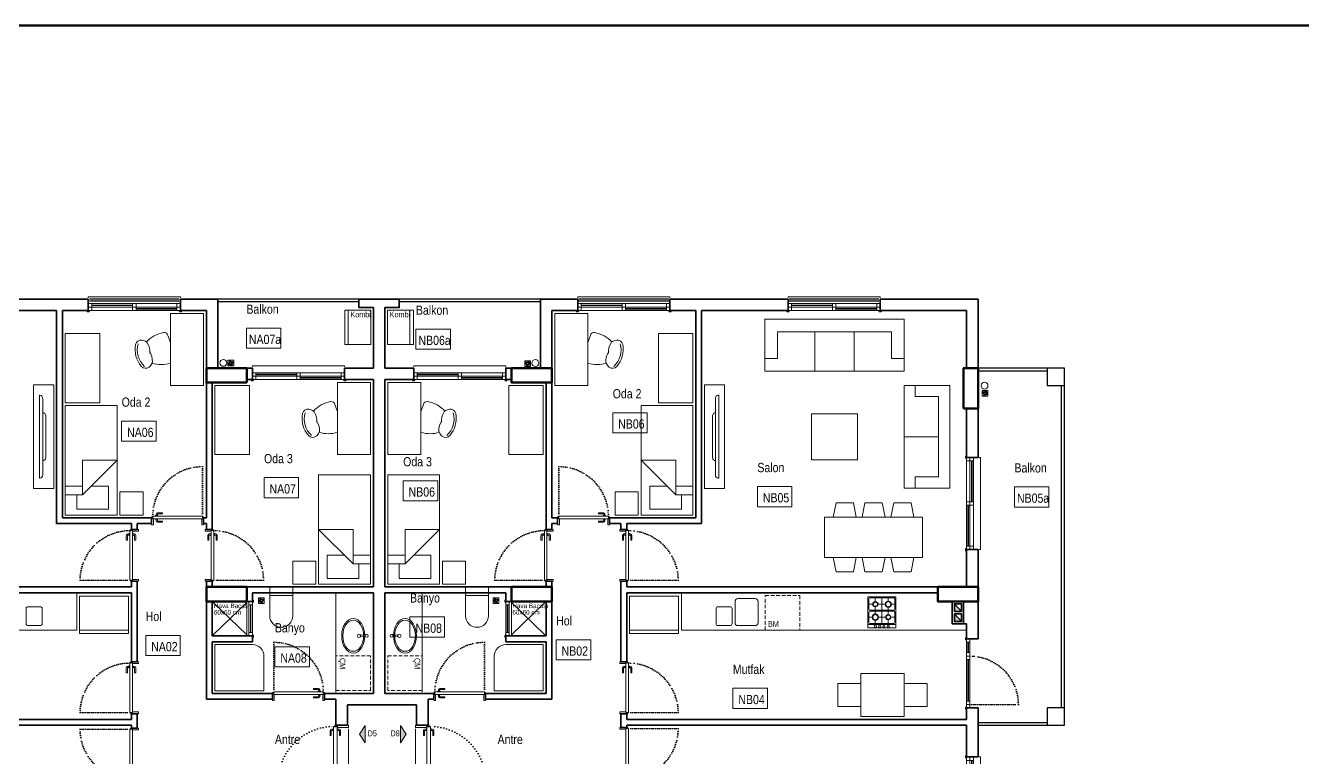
# Model space of a CAD drawing. Header units: millimetres. Extents: x 1811019 to 3717122, y -501178 to -243171.
# Drawn here: x 1861549 to 1863766, y -244777 to -243506 of the extents above; entities that cross this region are included whole.
import ezdxf
from ezdxf.enums import TextEntityAlignment as Align

# ---------------------------------------------------------------- set-up
doc = ezdxf.new("R2010")
doc.units = ezdxf.units.MM
for name, pattern in [('DOT', [0.25, 0, -0.25]), ('izdüşüm arka', [3.175, 0, -3.175]), ('izdüşüm ön', [9.525, 6.35, -3.175])]:
    doc.linetypes.add(name, pattern=pattern)
for name, color, linetype, lineweight in [('a_ba', 6, 'Continuous', 50), ('a_doğrama', 251, 'Continuous', 20), ('a_duvar', 255, 'Continuous', 35), ('a_görünüş', 32, 'Continuous', 25), ('a_görünüş_ince', 8, 'Continuous', 20), ('a_izdüşüm_arka', 255, 'izdüşüm arka', 30), ('a_izdüşüm_ön', 6, 'izdüşüm ön', 9), ('a_not_mahal', 253, 'Continuous', 5), ('a_not_misc', 144, 'Continuous', 5), ('a_not_text', 7, 'Continuous', 13), ('a_tefriş', 8, 'Continuous', 20), ('a_çerçeve_line', 7, 'Continuous', 50), ('m_yib', 65, 'Continuous', 20)]:
    doc.layers.add(name, color=color, linetype=linetype, lineweight=lineweight)
doc.styles.get("Standard").update_dxf_attribs({"font": 'ARIALN.TTF'})

# ---------------------------------------------------------------- blocks, each defined once
blk = doc.blocks.new('kombi')
at = {"layer": 'a_tefriş', "lineweight": 20}
for p, q in [((-4.8, 60), (40.2, 60)), ((-4.7, 0), (-4.8, 60)), ((1.3, 0), (1.2, 60)), ((40.2, 60), (40.3, 0)), ((69.2, 60), (69.2, 0)), ((114.2, 60), (69.2, 60)), ((108.2, 0), (108.2, 60)), ((114.2, 0), (114.2, 60)), ((40.3, 0), (-4.7, 0)), ((69.2, 0), (114.2, 0))]:
    blk.add_line(p, q, dxfattribs=at)
at = {"layer": 'a_not_mahal'}
for p in [(5, 47.3), (73.2, 47.3)]:
    blk.add_text('Kombi', height=10, dxfattribs=at).set_placement(p)
blk = doc.blocks.new('K2')
at = {"layer": 'a_doğrama', "color": 251, "linetype": 'Continuous'}
for p, q in [((-12, 90), (-12, 88.1)), ((-12, 90), (-10, 90)), ((-13, 88.1), (-13, 1.9)), ((-13, 88.1), (-8.5, 88.1)), ((-8.5, 88.1), (-8.5, 1.9)), ((-13, 1.9), (-8.5, 1.9)), ((-12, 0), (-12, 1.9)), ((-12, 0), (-10, 0))]:
    blk.add_line(p, q, dxfattribs=at)
for points in [[(0, 90), (2, 90), (2, 87), (-8.5, 87)], [(0, 0), (2, 0), (2, 3), (-8.5, 3)]]:
    blk.add_lwpolyline(points, dxfattribs=at)
at = {"layer": 'a_doğrama', "color": 251}
for points in [[(-14, 80.1), (-16.5, 80.1, 0.414214), (-17, 79.6), (-17, 71.1), (-19, 71.1), (-19, 79.6)], [(-13, 83.1), (-13.5, 83.1, 0.414214), (-14, 82.6), (-14, 79.6, 0.414214), (-13.5, 79.1), (-13, 79.1)], [(-8.5, 83.1), (-8, 83.1, -0.414214), (-7.5, 82.6), (-7.5, 79.6, -0.414214), (-8, 79.1), (-8.5, 79.1)], [(-7.5, 80.1), (-5, 80.1, -0.414214), (-4.5, 79.6), (-4.5, 71.1), (-2.5, 71.1), (-2.5, 79.6)]]:
    blk.add_lwpolyline(points, format="xyb", dxfattribs=at)
for points in [[(-16.5, 82.1), (-14, 82.1)], [(-5, 82.1), (-7.5, 82.1)]]:
    blk.add_lwpolyline(points, dxfattribs=at)
for centre, start, end in [((-16.5, 79.6), 90, 180), ((-5, 79.6), 0, 90)]:
    blk.add_arc(centre, 2.5, start, end, dxfattribs=at)
at = {"layer": 'a_izdüşüm_arka', "color": 251}
blk.add_lwpolyline([(-99.2, 1.9), (-13, 1.9)], dxfattribs=at)
blk.add_arc((-13, 1.9), 86.2, 90, 180, dxfattribs=at)
blk = doc.blocks.new('klozet')
at = {"layer": 'a_tefriş'}
blk.add_line((20, 0), (-20, 0), dxfattribs=at)
for points in [[(-20, 0), (-20, -15), (20, -15), (20, 0)], [(-20, -50), (-20, -15)], [(20, -50), (20, -15)]]:
    blk.add_lwpolyline(points, dxfattribs=at)
blk.add_arc((0, -50), 20, 180, 360, dxfattribs=at)
blk = doc.blocks.new('K1')
at = {"layer": 'a_doğrama', "color": 251}
for points in [[(-17.5, -2.5), (-22, -2.5), (-22, 0), (2, 0), (2, -4), (-17.5, -4), (-17.5, -2.5)], [(-27.5, -93.1), (-25, -93.1)], [(-17.5, -97.5), (-22, -97.5), (-22, -100), (2, -100), (2, -96), (-17.5, -96), (-17.5, -97.5)], [(-14.5, -93.1), (-17, -93.1)]]:
    blk.add_lwpolyline(points, dxfattribs=at)
blk.add_lwpolyline([(-18, -14), (-18, -4), (-18, -3), (-22.5, -3), (-22.5, -2.5), (-22.5, -2), (-24, -2), (-24, -2.5), (-24, -12.5), (-24, -88), (-24, -97.5), (-24, -98), (-22.5, -98), (-22.5, -97.5), (-22.5, -97), (-18, -97), (-18, -96), (-18, -86.5)], close=True, dxfattribs=at)
for points in [[(-25, -91.1), (-27.5, -91.1, -0.414214), (-28, -90.6), (-28, -82.1), (-30, -82.1), (-30, -90.6)], [(-17, -91.1), (-14.5, -91.1, 0.414214), (-14, -90.6), (-14, -82.1), (-12, -82.1), (-12, -90.6)], [(-24, -94.1), (-24.5, -94.1, -0.414214), (-25, -93.6), (-25, -90.6, -0.414214), (-24.5, -90.1), (-24, -90.1)], [(-18, -94.1), (-17.5, -94.1, 0.414214), (-17, -93.6), (-17, -90.6, 0.414214), (-17.5, -90.1), (-18, -90.1)]]:
    blk.add_lwpolyline(points, format="xyb", dxfattribs=at)
for centre, start, end in [((-27.5, -90.6), 180, 270), ((-14.5, -90.6), 270, 0)]:
    blk.add_arc(centre, 2.5, start, end, dxfattribs=at)
at = {"layer": 'a_görünüş_ince', "color": 251}
blk.add_line((2, -6), (2, -94), dxfattribs=at)
at = {"layer": 'a_izdüşüm_arka', "color": 251, "linetype": 'DOT', "ltscale": 20}
blk.add_line((-24, -2), (-120, -2), dxfattribs=at)
blk.add_arc((-24, -2), 96, 180, 270, dxfattribs=at)
blk = doc.blocks.new('M1')
at = {"layer": 'a_doğrama', "linetype": 'Continuous'}
for p, q in [((-24, 6), (-30, 6)), ((-30, 0), (-30, 6)), ((-24, 0), (-30, 0)), ((-24, 0), (-24, 6)), ((30, 6), (24, 6)), ((24, 6), (24, 0)), ((30, 0), (30, 6)), ((30, 0), (24, 0))]:
    blk.add_line(p, q, dxfattribs=at)
at = {"layer": 'a_doğrama'}
for p, q in [((24, 3.5), (-24, 3.5)), ((24, 2.5), (-24, 2.5))]:
    blk.add_line(p, q, dxfattribs=at)
for points in [[(-28, -1), (-28, 0), (-32, 0), (-32, -2), (-29, -2)], [(28, -1), (28, 0), (32, 0), (32, -2), (29, -2)]]:
    blk.add_lwpolyline(points, close=True, dxfattribs=at)
at = {"layer": 'a_görünüş_ince'}
for p, q in [((24, 6), (-24, 6)), ((-24, 0), (24, 0))]:
    blk.add_line(p, q, dxfattribs=at)
blk = doc.blocks.new('160p')
at = {"layer": 'a_doğrama', "color": 251}
for points in [[(-6, -6), (-6, 0), (-12, 0), (-12, -6)], [(0, -6), (0, 0), (-6, 0), (-6, -6)], [(-6, -83), (-6, -77), (-12, -77), (-12, -83)], [(0, -83), (0, -77), (-6, -77), (-6, -83)], [(-6, -160), (-6, -154), (-12, -154), (-12, -160)], [(0, -160), (0, -154), (-6, -154), (-6, -160)]]:
    blk.add_lwpolyline(points, close=True, dxfattribs=at)
for points in [[(2, -1), (2, 2), (0, 2), (0, -2), (1, -2), (2, -1)], [(-9.5, -6), (-9.5, -77)], [(-8.5, -6), (-8.5, -77)], [(-3.5, -83), (-3.5, -154)], [(-2.5, -83), (-2.5, -154)], [(2, -159), (2, -162), (0, -162), (0, -158), (1, -158), (2, -159)]]:
    blk.add_lwpolyline(points, dxfattribs=at)
at = {"layer": 'a_görünüş_ince', "color": 251}
for points in [[(-22, -160), (-24, -160), (-24, 0), (-22, 0)], [(-12, -77), (-12, -6)], [(-6, -77), (-6, -6)], [(-6, -77), (-6, -6)], [(0, -77), (0, -6)], [(-12, -154), (-12, -83)], [(-6, -154), (-6, -83)], [(-6, -154), (-6, -83)], [(0, -154), (0, -83)]]:
    blk.add_lwpolyline(points, dxfattribs=at)
blk = doc.blocks.new('kapı_120_c_blok')
at = {"layer": 'a_doğrama', "color": 251}
for points in [[(-2, 119), (-2, 122), (0, 122), (0, 118), (-1, 118), (-2, 119)], [(2.5, 114), (2.5, 96)], [(3.5, 114), (3.5, 96)], [(2.5, 84), (2.5, 12)], [(3.5, 84), (3.5, 12)], [(-2, 1), (-2, -2), (0, -2), (0, 2), (-1, 2), (-2, 1)]]:
    blk.add_lwpolyline(points, dxfattribs=at)
for points in [[(0, 114), (6, 114), (6, 120), (0, 120)], [(0, 90), (6, 90), (6, 96), (0, 96)], [(0, 84), (6, 84), (6, 90), (0, 90)], [(0, 6), (6, 6), (6, 12), (0, 12)], [(0, 0), (6, 0), (6, 6), (0, 6)]]:
    blk.add_lwpolyline(points, close=True, dxfattribs=at)
at = {"layer": 'a_görünüş_ince', "color": 251}
for points in [[(0, 114), (0, 96)], [(6, 114), (6, 96)], [(0, 84), (0, 12)], [(6, 84), (6, 12)]]:
    blk.add_lwpolyline(points, dxfattribs=at)
at = {"layer": 'a_izdüşüm_arka', "color": 251}
blk.add_lwpolyline([(6, 6), (90, 6)], dxfattribs=at)
blk.add_arc((6, 6), 84, 0, 90, dxfattribs=at)
blk = doc.blocks.new('baca_şönt')
at = {"layer": 'a_duvar'}
h = blk.add_hatch(color=256, dxfattribs=at)
h.dxf.hatch_style = 1
h.paths.add_polyline_path([(21.5, -5), (21.5, -17), (35, -17)])
h.paths.add_polyline_path([(4, -5), (4, -17), (17.5, -17)])
for p, q in [((4, -5), (17.5, -17)), ((17.5, -5), (17.5, -17)), ((21.5, -5), (21.5, -17)), ((21.5, -5), (35, -17))]:
    blk.add_line(p, q, dxfattribs=at)
blk.add_lwpolyline([(0, -21), (39, -21), (39, -1), (0, -1)], close=True, dxfattribs=at)
for points in [[(17.5, -5), (4, -5), (4, -17), (17.5, -17)], [(21.5, -17), (35, -17), (35, -5), (21.5, -5)]]:
    blk.add_lwpolyline(points, dxfattribs=at)
blk = doc.blocks.new('A$C2A0A03CE')
at = {"layer": 'a_tefriş'}
for p, q in [((-54, -24.3), (-54, 24.3)), ((-54, 24.3), (0, 24.3)), ((-48.6, 24.3), (-48.6, -24.3)), ((-27, 22.5), (-45, 22.5)), ((-35.6, 22.5), (-35.6, 15.7)), ((-21.6, 22.5), (-3.6, 22.5)), ((-13.1, 22.5), (-13.1, 14.8)), ((0, -24.3), (0, 24.3)), ((-46.8, 20.7), (-46.8, -20.7)), ((-40, 11.2), (-46.8, 11.2)), ((-25.2, 0), (-46.8, 0)), ((-35.6, 6.8), (-35.6, -7.7)), ((-25.2, 11.2), (-31, 11.2)), ((-25.2, -20.7), (-25.2, 20.7)), ((-23.4, -20.7), (-23.4, 20.7)), ((-16.6, 11.2), (-23.4, 11.2)), ((-1.8, 0), (-23.4, 0)), ((-13.1, 7.7), (-13.1, -6.8)), ((-1.8, 11.2), (-9.4, 11.2)), ((-1.8, 20.7), (-1.8, -20.7)), ((-39.1, -11.3), (-46.8, -11.3)), ((-35.6, -14.9), (-35.6, -22.5)), ((-25.2, -11.3), (-31.9, -11.3)), ((-17.5, -11.3), (-23.4, -11.3)), ((-13.1, -15.7), (-13.1, -22.5)), ((-1.8, -11.3), (-8.5, -11.3)), ((-54, -24.3), (0, -24.3)), ((-45, -22.5), (-27, -22.5)), ((-3.6, -22.5), (-21.6, -22.5))]:
    blk.add_line(p, q, dxfattribs=at)
for centre, radius in [((-51.4, 11.2), 1.8), ((-51.4, 3.7), 1.8), ((-35.6, 11.2), 5.4), ((-35.6, 11.2), 4.5), ((-13.1, 11.2), 4.5), ((-13.1, 11.2), 3.6), ((-51.4, -3.5), 1.8), ((-51.4, -11.3), 1.8), ((-35.6, -11.3), 4.5), ((-35.6, -11.3), 3.6), ((-13.1, -11.3), 5.4), ((-13.1, -11.3), 4.5)]:
    blk.add_circle(centre, radius, dxfattribs=at)
for centre, start, end in [((-45, 20.7), 90, 180), ((-27, 20.7), 0, 90), ((-21.6, 20.7), 90, 180), ((-3.6, 20.7), 0, 90), ((-45, -20.7), 180, 270), ((-27, -20.7), 270, 0), ((-21.6, -20.7), 180, 270), ((-3.6, -20.7), 270, 0)]:
    blk.add_arc(centre, 1.8, start, end, dxfattribs=at)
blk = doc.blocks.new('tefirş_tv')
at = {"layer": 'a_tefriş'}
for points in [[(60, 4), (60, 5, 0.414214), (55, 10), (-55, 10, 0.414214), (-60, 5), (-60, 4)], [(35, 10), (35, 10, 0.414214), (30, 15), (-30, 15, 0.414214), (-35, 10), (-35, 10)]]:
    blk.add_lwpolyline(points, format="xyb", close=True, dxfattribs=at)
blk = doc.blocks.new('tefriş_koltuk_242x90')
at = {"layer": 'a_tefriş'}
for p, q in [((-34, -22), (-34, -90)), ((34, -22), (34, -90)), ((-99, -68), (-121, -68)), ((99, -68), (121, -68))]:
    blk.add_line(p, q, dxfattribs=at)
for points in [[(-121, -90), (-121, 0), (121, 0), (121, -90), (-121, -90)], [(-99, -68), (-99, -22), (99, -22), (99, -68)]]:
    blk.add_lwpolyline(points, dxfattribs=at)
blk = doc.blocks.new('tefriş_koltuk_202x90')
at = {"layer": 'a_tefriş'}
for p, q in [((0, -90), (0, -22)), ((-79, -68), (-101, -68)), ((79, -68), (101, -68))]:
    blk.add_line(p, q, dxfattribs=at)
for points in [[(101, -90), (101, 0), (-101, 0), (-101, -90), (101, -90)], [(79, -68), (79, -22), (-79, -22), (-79, -68)]]:
    blk.add_lwpolyline(points, dxfattribs=at)
blk = doc.blocks.new('tefriş_yatak tek')
at = {"layer": 'a_tefriş'}
for points in [[(0, -0.45), (-1.9, -0.45), (-1.9, 0.45), (0, 0.45)], [(-1.9, -0.5), (-1.5, -0.5), (-1.5, -0.9), (-1.9, -0.9)]]:
    blk.add_lwpolyline(points, close=True, dxfattribs=at)
for points in [[(-1.55, 0.45), (-1.55, 0.15), (-0.95, -0.45), (-0.95, 0.15), (-1.55, 0.15)], [(-1.4, 0.45), (-1.4, 0.15)], [(-1.4, 0), (-1.4, -0.3), (-1.8, -0.3), (-1.8, 0.25), (-1.55, 0.25)]]:
    blk.add_lwpolyline(points, dxfattribs=at)
blk = doc.blocks.new('tefriş_sandalye')
at = {"layer": 'a_tefriş'}
blk.add_line((0, -18), (0, 18), dxfattribs=at)
at = {"layer": 'a_tefriş', "extrusion": (0, 0, -1)}
for centre, major_axis, start_param, end_param in [((48.7, 10.5), (13, -13), 2.7784, 3.245118), ((43.2, 17.3), (6.76, 6.76), 4.815914, 6.34704), ((16.9, -5.5), (28.8, 28.8), 6.26556, 7.321949), ((16.9, -5.5), (28.8, 28.8), 6.26556, 7.321949), ((17, -5.7), (31.4, -31.4), -1.506941, -0.587454), ((16, -34.3), (38.7, 38.7), 5.200723, 5.79406), ((62.1, 15.1), (21.8, -21.8), 1.757107, 2.385975), ((62.1, 15.1), (21.8, -21.8), 1.757107, 2.385975), ((48.7, 10.5), (13, -13), 2.664537, 2.7784), ((48.7, 10.5), (13, -13), 2.664537, 2.7784), ((66.5, -1.2), (21.8, -21.8), 1.802816, 2.431683), ((66.5, -1.2), (21.8, -21.8), 1.802816, 2.431683), ((-154, -79.7), (117.3, -117.3), -1.166716, -1.087708), ((1.8, 18.5), (38.7, -38.7), -0.034473, 0.601946), ((52.6, -3.9), (13, -13), 1.410391, 1.524253), ((52.6, -3.9), (13, -13), 1.410391, 1.524253), ((52.6, -3.9), (13, 13), 2.514469, 2.981187), ((51.2, -12.6), (6.76, -6.76), -0.587454, 0.943672), ((11.1, -28.2), (4.99, -4.99), 0.687369, 2.053884)]:
    blk.add_ellipse(centre, major_axis=major_axis, ratio=1, start_param=start_param, end_param=end_param, dxfattribs=at)
blk = doc.blocks.new('tefriş_süzgeç')
at = {"layer": 'a_tefriş'}
for p, q in [((5, 0), (-5, 0)), ((-5, 0), (-5, -10)), ((5, -10), (5, 0)), ((-5, -10), (5, -10)), ((-3.6, -5.1), (-4.1, -5.1)), ((-2.6, -5.1), (-3.1, -5.1)), ((-2.5, -2.5), (-2.9, -2.2)), ((-2.6, -7.6), (-2.9, -7.9)), ((-2, -3.3), (-2.3, -3)), ((-1.9, -6.9), (-2.2, -7.2)), ((-1.6, -5.1), (-2.1, -5.1)), ((-1.2, -3.9), (-1.5, -3.6)), ((-1.2, -6.2), (-1.5, -6.5)), ((-0.2, -2.5), (-0.2, -2)), ((-0.1, -1.5), (-0.1, -1)), ((-0.1, -3), (-0.1, -3.5)), ((-0.1, -6.6), (-0.1, -7.1)), ((-0.1, -7.6), (-0.1, -8.1)), ((-0.1, -8.6), (-0.1, -9.1)), ((1, -4), (1.4, -3.6)), ((1.1, -6.2), (1.4, -6.5)), ((1.5, -5.1), (2, -5.1)), ((1.7, -3.3), (2.1, -2.9)), ((1.8, -6.9), (2.1, -7.2)), ((2.5, -2.5), (2.8, -2.2)), ((2.5, -5.1), (3, -5.1)), ((2.5, -7.5), (2.8, -7.9)), ((3.5, -5.1), (4, -5.1))]:
    blk.add_line(p, q, dxfattribs=at)
for centre, radius, start, end in [((-0.1, -5.1), 4.06, 134.2896, 180), ((-0.1, -5.1), 3.56, 134.2896, 180), ((-0.1, -5.1), 3.06, 180, 225), ((-0.1, -5.1), 4.06, 225, 270), ((-0.1, -5.1), 2.56, 180, 225), ((-0.1, -5.1), 3.56, 225, 270), ((-0.4, -4.4), 2.4, 84.5943, 143.2016), ((-0.1, -5.1), 2.06, 134.2896, 180), ((-0.1, -5), 2.44, 90.343, 138.1212), ((-0.1, -5.1), 1.56, 134.2896, 180), ((-0.1, -5.1), 2.06, 225, 270), ((-0.1, -5.1), 1.56, 225, 270), ((-0.1, -5.1), 4.06, 45, 90), ((-0.1, -5.1), 3.56, 45, 90), ((-0.1, -5.1), 2.06, 45, 90), ((-0.1, -5.1), 1.56, 45, 90), ((-0.1, -5.1), 2.56, 270, 315.7104), ((-0.1, -5.1), 3.06, 270, 315.7104), ((-0.1, -5.1), 1.56, 314.2896, 360), ((-0.1, -5.1), 2.06, 314.2896, 360), ((-0.1, -5.1), 2.56, 360, 45), ((-0.1, -5.1), 3.06, 360, 45), ((-0.1, -5.1), 3.56, 314.2896, 360), ((-0.1, -5.1), 4.06, 314.2896, 360)]:
    blk.add_arc(centre, radius, start, end, dxfattribs=at)

msp = doc.modelspace()

# ---------------------------------------------------------------- hatches: boundary and pattern name
at = {"layer": 'a_not_misc'}
h = msp.add_hatch(color=256, dxfattribs=at)
h.dxf.hatch_style = 1
h.paths.add_polyline_path([(1862138.7, -244721.7), (1862128.7, -244736.7), (1862138.7, -244751.7)])
h = msp.add_hatch(color=256, dxfattribs=at)
h.dxf.hatch_style = 1
h.paths.add_polyline_path([(1862199.7, -244721.7), (1862209.7, -244736.7), (1862199.7, -244751.7)])

# ---------------------------------------------------------------- linework, layer by layer
at = {"layer": 'a_ba', "color": 253}
for points in [[(1861932.7, -244126.3), (1861932.7, -244101.3), (1861862.7, -244101.3), (1861862.7, -244126.3)], [(1862462.7, -244126.3), (1862462.7, -244101.3), (1862392.7, -244101.3), (1862392.7, -244126.3)], [(1863177.7, -244171.3), (1863202.7, -244171.3), (1863202.7, -244101.3), (1863177.7, -244101.3)], [(1861932.7, -244506.3), (1861932.7, -244481.3), (1861862.7, -244481.3), (1861862.7, -244506.3)], [(1862462.7, -244506.3), (1862462.7, -244481.3), (1862392.7, -244481.3), (1862392.7, -244506.3)], [(1863132.7, -244481.3), (1863132.7, -244506.3), (1863202.7, -244506.3), (1863202.7, -244481.3)]]:
    msp.add_lwpolyline(points, close=True, dxfattribs=at)
at = {"layer": 'a_duvar'}
for p, q in [((1861657.7, -243981.3), (1861452.7, -243981.3)), ((1861882.7, -243981.3), (1861817.7, -243981.3)), ((1861882.7, -244101.3), (1861882.7, -243981.3)), ((1862197.7, -243981.3), (1862127.7, -243981.3)), ((1862442.7, -243981.3), (1862442.7, -244101.3)), ((1862442.7, -243981.3), (1862507.7, -243981.3)), ((1862667.7, -243981.3), (1862872.7, -243981.3)), ((1863032.7, -243981.3), (1863202.7, -243981.3)), ((1863202.7, -244101.3), (1863202.7, -243981.3)), ((1861452.7, -244001.3), (1861602.7, -244001.3)), ((1861602.7, -244001.3), (1861602.7, -244371.3)), ((1861612.7, -244361.3), (1861612.7, -244001.3)), ((1861612.7, -244001.3), (1861657.7, -244001.3)), ((1861817.7, -244001.3), (1861862.7, -244001.3)), ((1861862.7, -244001.3), (1861862.7, -244361.3)), ((1862152.7, -243996.3), (1862152.7, -244101.3)), ((1862172.7, -244101.3), (1862172.7, -243996.3)), ((1862462.7, -244361.3), (1862462.7, -244001.3)), ((1862507.7, -244001.3), (1862462.7, -244001.3)), ((1862712.7, -244001.3), (1862667.7, -244001.3)), ((1862712.7, -244001.3), (1862712.7, -244361.3)), ((1862872.7, -244001.3), (1862722.7, -244001.3)), ((1862722.7, -244371.3), (1862722.7, -244001.3)), ((1863182.7, -244001.3), (1863032.7, -244001.3)), ((1863182.7, -244001.3), (1863182.7, -244101.3)), ((1861882.7, -244101.3), (1861932.7, -244101.3)), ((1862102.7, -244101.3), (1862152.7, -244101.3)), ((1862222.7, -244101.3), (1862172.7, -244101.3)), ((1862442.7, -244101.3), (1862392.7, -244101.3)), ((1861872.7, -244381.3), (1861872.7, -244126.3)), ((1862102.7, -244121.3), (1862152.7, -244121.3)), ((1862152.7, -244121.3), (1862152.7, -244481.3)), ((1862172.7, -244121.3), (1862222.7, -244121.3)), ((1862172.7, -244481.3), (1862172.7, -244121.3)), ((1862452.7, -244126.3), (1862452.7, -244381.3)), ((1863202.7, -244256.3), (1863202.7, -244121.3)), ((1863182.7, -244171.3), (1863182.7, -244256.3)), ((1861767.7, -244361.3), (1861612.7, -244361.3)), ((1861862.7, -244361.3), (1861857.7, -244361.3)), ((1862472.7, -244361.3), (1862462.7, -244361.3)), ((1862712.7, -244361.3), (1862562.7, -244361.3)), ((1861602.7, -244371.3), (1861732.7, -244371.3)), ((1861732.7, -244381.3), (1861732.7, -244371.3)), ((1861742.7, -244371.3), (1861742.7, -244381.3)), ((1861742.7, -244371.3), (1861767.7, -244371.3)), ((1861857.7, -244371.3), (1861862.7, -244371.3)), ((1861862.7, -244371.3), (1861862.7, -244381.3)), ((1862462.7, -244381.3), (1862462.7, -244371.3)), ((1862462.7, -244371.3), (1862472.7, -244371.3)), ((1862562.7, -244371.3), (1862582.7, -244371.3)), ((1862582.7, -244381.3), (1862582.7, -244371.3)), ((1862592.7, -244371.3), (1862592.7, -244381.3)), ((1862592.7, -244371.3), (1862722.7, -244371.3)), ((1863182.7, -244416.3), (1863182.7, -244481.3)), ((1863202.7, -244571.3), (1863202.7, -244416.3)), ((1861732.7, -244481.3), (1861142.7, -244481.3)), ((1861732.7, -244481.3), (1861732.7, -244471.3)), ((1861742.7, -244471.3), (1861742.7, -244611.3)), ((1861862.7, -244471.3), (1861862.7, -244676.3)), ((1861872.7, -244481.3), (1861872.7, -244471.3)), ((1862152.7, -244481.3), (1861872.7, -244481.3)), ((1862452.7, -244481.3), (1862172.7, -244481.3)), ((1862452.7, -244471.3), (1862452.7, -244481.3)), ((1862462.7, -244676.3), (1862462.7, -244471.3)), ((1862582.7, -244611.3), (1862582.7, -244471.3)), ((1862592.7, -244471.3), (1862592.7, -244481.3)), ((1863182.7, -244481.3), (1862592.7, -244481.3)), ((1861192.7, -244491.3), (1861732.7, -244491.3)), ((1861732.7, -244611.3), (1861732.7, -244491.3)), ((1861932.7, -244491.3), (1861932.7, -244506.3)), ((1861942.7, -244506.3), (1861942.7, -244491.3)), ((1861942.7, -244491.3), (1862152.7, -244491.3)), ((1862152.7, -244491.3), (1862152.7, -244666.3)), ((1862172.7, -244491.3), (1862382.7, -244491.3)), ((1862172.7, -244666.3), (1862172.7, -244491.3)), ((1862382.7, -244491.3), (1862382.7, -244506.3)), ((1862392.7, -244506.3), (1862392.7, -244491.3)), ((1862592.7, -244491.3), (1862592.7, -244611.3)), ((1862592.7, -244491.3), (1863132.7, -244491.3)), ((1861872.7, -244566.3), (1861872.7, -244506.3)), ((1862452.7, -244506.3), (1862452.7, -244566.3)), ((1863182.7, -244545.3), (1863182.7, -244571.3)), ((1861942.7, -244566.3), (1861872.7, -244566.3)), ((1861942.7, -244576.3), (1861942.7, -244566.3)), ((1862452.7, -244566.3), (1862382.7, -244566.3)), ((1862382.7, -244566.3), (1862382.7, -244576.3)), ((1861872.7, -244666.3), (1861872.7, -244576.3)), ((1861872.7, -244576.3), (1861942.7, -244576.3)), ((1862382.7, -244576.3), (1862452.7, -244576.3)), ((1862452.7, -244576.3), (1862452.7, -244666.3)), ((1861862.7, -244676.3), (1861977.7, -244676.3)), ((1861977.7, -244666.3), (1861872.7, -244666.3)), ((1861977.7, -244666.3), (1861872.7, -244666.3)), ((1861977.7, -244676.3), (1861977.7, -244666.3)), ((1862067.7, -244666.3), (1862067.7, -244676.3)), ((1862067.7, -244676.3), (1862067.7, -244666.3)), ((1862152.7, -244666.3), (1862067.7, -244666.3)), ((1862067.7, -244676.3), (1862087.7, -244676.3)), ((1862087.7, -244676.3), (1862087.7, -244721.3)), ((1862257.7, -244666.3), (1862172.7, -244666.3)), ((1862247.7, -244676.3), (1862257.7, -244676.3)), ((1862247.7, -244721.3), (1862247.7, -244676.3)), ((1862257.7, -244666.3), (1862257.7, -244676.3)), ((1862452.7, -244666.3), (1862347.7, -244666.3)), ((1862347.7, -244666.3), (1862347.7, -244676.3)), ((1862452.7, -244666.3), (1862347.7, -244666.3)), ((1862347.7, -244676.3), (1862462.7, -244676.3)), ((1861732.7, -244711.3), (1861732.7, -244701.3)), ((1861742.7, -244701.3), (1861742.7, -244726.3)), ((1862107.7, -244686), (1862227.7, -244686)), ((1862107.7, -244721.3), (1862107.7, -244686)), ((1862227.7, -244686), (1862227.7, -244721.3)), ((1862582.7, -244725.3), (1862582.7, -244701.3)), ((1862592.7, -244701.3), (1862592.7, -244711.3)), ((1863182.7, -244691.3), (1863182.7, -244711.3)), ((1863202.7, -244776.3), (1863202.7, -244691.3)), ((1861732.7, -244711.3), (1861142.7, -244711.3)), ((1861142.7, -244721.3), (1861732.7, -244721.3)), ((1861732.7, -244726.3), (1861732.7, -244721.3)), ((1862087.7, -244721.3), (1862107.7, -244721.3)), ((1862227.7, -244721.3), (1862247.7, -244721.3)), ((1863182.7, -244711.3), (1862592.7, -244711.3)), ((1862592.7, -244721.3), (1863182.7, -244721.3)), ((1862592.7, -244721.3), (1862592.7, -244725.3)), ((1863182.7, -244721.3), (1863182.7, -244776.3))]:
    msp.add_line(p, q, dxfattribs=at)
for points in [[(1861657.7, -244001.3), (1861657.7, -243981.3)], [(1861817.7, -244001.3), (1861817.7, -243981.3)], [(1862127.7, -243981.3), (1862127.7, -243996.3), (1862152.7, -243996.3)], [(1862197.7, -243981.3), (1862197.7, -243996.3), (1862172.7, -243996.3)], [(1862507.7, -244001.3), (1862507.7, -243981.3)], [(1862667.7, -244001.3), (1862667.7, -243981.3)], [(1862872.7, -244001.3), (1862872.7, -243981.3)], [(1863032.7, -244001.3), (1863032.7, -243981.3)], [(1861932.7, -244101.3), (1861942.7, -244101.3), (1861942.7, -244121.3), (1861932.7, -244121.3)], [(1862102.7, -244101.3), (1862102.7, -244121.3)], [(1862222.7, -244101.3), (1862222.7, -244121.3)], [(1862392.7, -244101.3), (1862382.7, -244101.3), (1862382.7, -244121.3), (1862392.7, -244121.3)], [(1863202.7, -244256.3), (1863182.7, -244256.3)], [(1861767.7, -244361.3), (1861767.7, -244371.3)], [(1861857.7, -244361.3), (1861857.7, -244371.3)], [(1862472.7, -244361.3), (1862472.7, -244371.3)], [(1862562.7, -244361.3), (1862562.7, -244371.3)], [(1861732.7, -244381.3), (1861742.7, -244381.3)], [(1861862.7, -244381.3), (1861872.7, -244381.3)], [(1862452.7, -244381.3), (1862462.7, -244381.3)], [(1862582.7, -244381.3), (1862592.7, -244381.3)], [(1863202.7, -244416.3), (1863182.7, -244416.3)], [(1861732.7, -244471.3), (1861742.7, -244471.3)], [(1861862.7, -244471.3), (1861872.7, -244471.3)], [(1862452.7, -244471.3), (1862462.7, -244471.3)], [(1862582.7, -244471.3), (1862592.7, -244471.3)], [(1861932.7, -244506.3), (1861942.7, -244506.3)], [(1862392.7, -244506.3), (1862382.7, -244506.3)], [(1863177.7, -244545.3), (1863182.7, -244545.3)], [(1863202.7, -244571.3), (1863182.7, -244571.3)], [(1861732.7, -244611.3), (1861742.7, -244611.3)], [(1862582.7, -244611.3), (1862592.7, -244611.3)], [(1861732.7, -244701.3), (1861742.7, -244701.3)], [(1862582.7, -244701.3), (1862592.7, -244701.3)], [(1863202.7, -244691.3), (1863182.7, -244691.3)], [(1861732.7, -244726.3), (1861742.7, -244726.3)], [(1862582.7, -244725.3), (1862592.7, -244725.3)], [(1863182.7, -244776.3), (1863202.7, -244776.3)]]:
    msp.add_lwpolyline(points, dxfattribs=at)
at = {"layer": 'a_görünüş', "color": 251}
for points in [[(1861815.7, -243981.3), (1861659.7, -243981.3)], [(1861815.7, -243985.3), (1861659.7, -243985.3)], [(1862127.7, -243981.3), (1861882.7, -243981.3)], [(1862127.7, -243986.3), (1861882.7, -243986.3)], [(1862442.7, -243981.3), (1862197.7, -243981.3)], [(1862442.7, -243986.3), (1862197.7, -243986.3)], [(1862665.7, -243981.3), (1862509.7, -243981.3)], [(1862665.7, -243985.3), (1862509.7, -243985.3)], [(1863030.7, -243981.3), (1862874.7, -243981.3)], [(1863030.7, -243985.3), (1862874.7, -243985.3)], [(1863322.7, -244101.3), (1863204.7, -244101.3)], [(1863322.7, -244106.3), (1863204.7, -244106.3)], [(1863347.7, -244691.3), (1863347.7, -244131.3)], [(1863352.7, -244691.3), (1863352.7, -244131.3)], [(1863204.7, -244716.3), (1863322.7, -244716.3)], [(1863204.7, -244721.3), (1863322.7, -244721.3)]]:
    msp.add_lwpolyline(points, dxfattribs=at)
for points in [[(1863322.7, -244131.3), (1863352.7, -244131.3), (1863352.7, -244101.3), (1863322.7, -244101.3)], [(1863322.7, -244721.3), (1863352.7, -244721.3), (1863352.7, -244691.3), (1863322.7, -244691.3)]]:
    msp.add_lwpolyline(points, close=True, dxfattribs=at)
at = {"layer": 'a_görünüş_ince'}
for points in [[(1861932.7, -244508.3), (1861932.7, -244564.3)], [(1862392.7, -244508.3), (1862392.7, -244564.3)]]:
    msp.add_lwpolyline(points, dxfattribs=at)
at = {"layer": 'a_izdüşüm_ön', "color": 251}
for points in [[(1862833.2, -244556.3), (1862833.2, -244496.3), (1862893.2, -244496.3), (1862893.2, -244556.3)], [(1862147.7, -244661), (1862147.7, -244601), (1862087.7, -244601), (1862087.7, -244661)], [(1862177.7, -244661), (1862177.7, -244601), (1862237.7, -244601), (1862237.7, -244661)]]:
    msp.add_lwpolyline(points, close=True, dxfattribs=at)
at = {"layer": 'a_not_mahal'}
for points in [[(1861992.2, -244031.9), (1861932.2, -244031.9), (1861932.2, -244066.9), (1861992.2, -244066.9)], [(1862286.6, -244033.6), (1862226.6, -244033.6), (1862226.6, -244068.6), (1862286.6, -244068.6)], [(1862628.3, -244178.7), (1862568.3, -244178.7), (1862568.3, -244213.7), (1862628.3, -244213.7)], [(1861775.6, -244193.3), (1861715.6, -244193.3), (1861715.6, -244228.3), (1861775.6, -244228.3)], [(1862022.8, -244291.4), (1861962.8, -244291.4), (1861962.8, -244326.4), (1862022.8, -244326.4)], [(1862264.4, -244296.8), (1862204.4, -244296.8), (1862204.4, -244331.8), (1862264.4, -244331.8)], [(1862879.5, -244306.9), (1862819.5, -244306.9), (1862819.5, -244341.9), (1862879.5, -244341.9)], [(1863325.9, -244307.5), (1863265.9, -244307.5), (1863265.9, -244342.5), (1863325.9, -244342.5)], [(1862276.3, -244533.3), (1862216.3, -244533.3), (1862216.3, -244568.3), (1862276.3, -244568.3)], [(1861817.4, -244565.4), (1861757.4, -244565.4), (1861757.4, -244600.4), (1861817.4, -244600.4)], [(1862041.7, -244585.1), (1861981.7, -244585.1), (1861981.7, -244620.1), (1862041.7, -244620.1)], [(1862530.1, -244573), (1862470.1, -244573), (1862470.1, -244608), (1862530.1, -244608)], [(1862836.9, -244657.2), (1862776.9, -244657.2), (1862776.9, -244692.2), (1862836.9, -244692.2)]]:
    msp.add_lwpolyline(points, close=True, dxfattribs=at)
at = {"layer": 'a_not_misc'}
for points in [[(1861932.7, -244508.3), (1861874.8, -244564.3)], [(1861932.7, -244564.3), (1861874.8, -244508.3)], [(1862450.6, -244508.3), (1862392.7, -244564.3)], [(1862392.7, -244508.3), (1862450.6, -244564.3)]]:
    msp.add_lwpolyline(points, dxfattribs=at)
for points in [[(1862138.7, -244721.7), (1862128.7, -244736.7), (1862138.7, -244751.7), (1862138.7, -244721.7)], [(1862199.7, -244721.7), (1862209.7, -244736.7), (1862199.7, -244751.7), (1862199.7, -244721.7)]]:
    msp.add_lwpolyline(points, close=True, dxfattribs=at)
at = {"layer": 'a_tefriş'}
for p, q in [((1862087.7, -244664), (1862087.7, -244493.3)), ((1862237.7, -244664), (1862237.7, -244493.3)), ((1861144.7, -244556.3), (1861637.7, -244556.3)), ((1862130.8, -244564.9), (1862136.1, -244564.3)), ((1862136.1, -244567.8), (1862130.8, -244567.1)), ((1862137, -244563.9), (1862141.2, -244563.5)), ((1862141.2, -244568.5), (1862137, -244568.1)), ((1862138.7, -244564.7), (1862137.2, -244564.7)), ((1862137.2, -244567.4), (1862138.7, -244567.4)), ((1862138.7, -244567.4), (1862138.7, -244564.7)), ((1862188.4, -244563.9), (1862184.2, -244563.5)), ((1862184.2, -244568.5), (1862188.4, -244568.1)), ((1862186.7, -244564.7), (1862188.2, -244564.7)), ((1862186.7, -244567.4), (1862186.7, -244564.7)), ((1862188.2, -244567.4), (1862186.7, -244567.4)), ((1862194.7, -244564.9), (1862189.4, -244564.3)), ((1862189.4, -244567.8), (1862194.7, -244567.1)), ((1862687.7, -244556.3), (1863180.7, -244556.3))]:
    msp.add_line(p, q, dxfattribs=at)
for points in [[(1861800.4, -244006.3), (1861857.7, -244006.3), (1861857.7, -244131.3), (1861800.4, -244131.3)], [(1862525.1, -244006.3), (1862467.7, -244006.3), (1862467.7, -244131.3), (1862525.1, -244131.3)], [(1861617.7, -244161.3), (1861677.7, -244161.3), (1861677.7, -244041.3), (1861617.7, -244041.3)], [(1862707.7, -244161.3), (1862647.7, -244161.3), (1862647.7, -244041.3), (1862707.7, -244041.3)], [(1862090.4, -244126.3), (1862147.7, -244126.3), (1862147.7, -244251.3), (1862090.4, -244251.3)], [(1862235.1, -244126.3), (1862177.7, -244126.3), (1862177.7, -244251.3), (1862235.1, -244251.3)], [(1861562.7, -244130.4), (1861597.7, -244130.4), (1861597.7, -244310.4), (1861562.7, -244310.4)], [(1861937.7, -244251.3), (1861877.7, -244251.3), (1861877.7, -244131.3), (1861937.7, -244131.3)], [(1862387.7, -244251.3), (1862447.7, -244251.3), (1862447.7, -244131.3), (1862387.7, -244131.3)], [(1862762.7, -244130.4), (1862727.7, -244130.4), (1862727.7, -244310.4), (1862762.7, -244310.4)], [(1862993.3, -244180.4), (1862913.3, -244180.4), (1862913.3, -244260.4), (1862993.3, -244260.4)], [(1863106.3, -244360), (1862936.3, -244360), (1862936.3, -244430), (1863106.3, -244430)], [(1863074.2, -244706.3), (1863074.2, -244631.3), (1862999.2, -244631.3), (1862999.2, -244706.3)], [(1862999.2, -244688.8), (1862999.2, -244648.8), (1862959.2, -244648.8), (1862959.2, -244688.8)], [(1863114.2, -244688.8), (1863074.2, -244688.8), (1863074.2, -244648.8), (1863114.2, -244648.8)]]:
    msp.add_lwpolyline(points, close=True, dxfattribs=at)
for points in [[(1862951.3, -244360), (1862956.3, -244335), (1862986.3, -244335), (1862991.3, -244360)], [(1863001.3, -244360), (1863006.3, -244335), (1863036.3, -244335), (1863041.3, -244360)], [(1863051.3, -244360), (1863056.3, -244335), (1863086.3, -244335), (1863091.3, -244360)], [(1862951.3, -244430), (1862956.3, -244455), (1862986.3, -244455), (1862991.3, -244430)], [(1863001.3, -244430), (1863006.3, -244455), (1863036.3, -244455), (1863041.3, -244430)], [(1863051.3, -244430), (1863056.3, -244455), (1863086.3, -244455), (1863091.3, -244430)], [(1861637.7, -244556.3), (1861637.7, -244491.3)], [(1861727.7, -244497.3), (1861727.7, -244562.3), (1861642.7, -244562.3), (1861642.7, -244497.3), (1861727.7, -244497.3), (1861727.7, -244556.3), (1861642.7, -244556.3)], [(1862597.7, -244497.3), (1862597.7, -244562.3), (1862682.7, -244562.3), (1862682.7, -244497.3), (1862597.7, -244497.3), (1862597.7, -244556.3), (1862682.7, -244556.3)], [(1862687.7, -244556.3), (1862687.7, -244491.3)]]:
    msp.add_lwpolyline(points, dxfattribs=at)
for points in [[(1862780.7, -244506.4, -0.414214), (1862785.7, -244501.4), (1862815.7, -244501.4, -0.414214), (1862820.7, -244506.4), (1862820.7, -244543.4, -0.414214), (1862815.7, -244548.4), (1862785.7, -244548.4, -0.414214), (1862780.7, -244543.4), (1862780.7, -244506.4)], [(1861577.7, -244519, 0.414214), (1861574.2, -244515.5), (1861553.2, -244515.5, 0.414214), (1861549.7, -244519), (1861549.7, -244544.9, 0.414214), (1861553.2, -244548.4), (1861574.2, -244548.4, 0.414214), (1861577.7, -244544.9), (1861577.7, -244519)], [(1862747.7, -244519, -0.414214), (1862751.2, -244515.5), (1862772.2, -244515.5, -0.414214), (1862775.7, -244519), (1862775.7, -244544.9, -0.414214), (1862772.2, -244548.4), (1862751.2, -244548.4, -0.414214), (1862747.7, -244544.9), (1862747.7, -244519)]]:
    msp.add_lwpolyline(points, format="xyb", dxfattribs=at)
for points in [[(1861942.7, -244581.3), (1861877.7, -244581.3), (1861877.7, -244661.3), (1861962.7, -244661.3), (1861962.7, -244601.3, 0.414214)], [(1862382.7, -244581.3), (1862447.7, -244581.3), (1862447.7, -244661.3), (1862362.7, -244661.3), (1862362.7, -244601.3, -0.414214)]]:
    msp.add_lwpolyline(points, format="xyb", close=True, dxfattribs=at)
for centre in [(1862127.6, -244566), (1862127.6, -244566), (1862197.8, -244566), (1862197.8, -244566)]:
    msp.add_circle(centre, 3, dxfattribs=at)
for centre, radius, start, end in [((1862130.9, -244566), 1.12, 97.1389, 262.8611), ((1862137.2, -244566), 2.11, 122.771, 237.229), ((1862137.2, -244566), 1.36, 90, 270), ((1862137.2, -244566), 2.11, 95.1696, 122.771), ((1862137.2, -244566), 2.11, 237.229, 264.8304), ((1862141.2, -244566), 2.5, 270, 90), ((1862184.2, -244566), 2.5, 90, 270), ((1862188.2, -244566), 1.36, 270, 90), ((1862188.2, -244566), 2.11, 57.229, 84.8304), ((1862188.2, -244566), 2.11, 275.1696, 302.771), ((1862188.2, -244566), 2.11, 302.771, 57.229), ((1862194.5, -244566), 1.12, 277.1389, 82.8611)]:
    msp.add_arc(centre, radius, start, end, dxfattribs=at)
for major_axis in [(0, 30), (0, 27)]:
    msp.add_ellipse((1862117.7, -244566), major_axis=major_axis, ratio=0.666667, dxfattribs=at)
at = {"layer": 'a_tefriş', "extrusion": (0, 0, -1)}
for major_axis in [(0, 30), (0, 27)]:
    msp.add_ellipse((1862207.7, -244566), major_axis=major_axis, ratio=0.666667, dxfattribs=at)
at = {"layer": 'a_çerçeve_line'}
msp.add_lwpolyline([(1872123.9, -246506.5), (1872123.9, -243506.5), (1853005.4, -243506.5), (1853005.4, -246506.5)], close=True, dxfattribs=at)
at = {"layer": 'm_yib'}
for centre in [(1861892.2, -244092.2), (1862434, -244092.5), (1863214, -244131.7)]:
    msp.add_circle(centre, 5.92, dxfattribs=at)

# ---------------------------------------------------------------- block references
msp.add_blockref('kapı_120_c_blok', (1863182.7, -244691.3))
at = {"layer": 'a_doğrama', "xscale": -1, "rotation": 90}
msp.add_blockref('M1', (1861942.7, -244536.3), dxfattribs=at)
at = {"layer": 'a_doğrama', "rotation": 270}
msp.add_blockref('M1', (1862382.7, -244536.3), dxfattribs=at)
at = {"layer": 'a_duvar', "xscale": -1}
for name, p, rotation in [('160p', (1861657.7, -244001.3), 90), ('160p', (1862507.7, -244001.3), 90), ('160p', (1862872.7, -244001.3), 90), ('160p', (1861942.7, -244121.3), 90), ('160p', (1862222.7, -244121.3), 90), ('baca_şönt', (1863178.7, -244545.3), 270)]:
    msp.add_blockref(name, p, dxfattribs=dict(at, rotation=rotation))
at = {"layer": 'a_duvar'}
msp.add_blockref('kombi', (1862107.9, -244060.4), dxfattribs=at)
at = {"layer": 'a_duvar', "xscale": -1}
for p in [(1863182.7, -244256.3), (1863182.7, -244776.3)]:
    msp.add_blockref('160p', p, dxfattribs=at)
at = {"layer": 'a_izdüşüm_arka', "ltscale": 5, "xscale": -1}
for name, p, rotation in [('K2', (1861857.7, -244371.3), 90.00079631210939), ('K2', (1861862.7, -244471.3), 0.0007963121093723657), ('K2', (1862582.7, -244471.3), 0.0007963121093723657), ('K2', (1862347.7, -244676.3), 90.00079631210939), ('K2', (1862582.7, -244701.3), 0.0007963121093723657), ('K1', (1862107.7, -244821.3), 180.0007963121094), ('K2', (1861742.7, -244726.3), 180.0007963121094)]:
    msp.add_blockref(name, p, dxfattribs=dict(at, rotation=rotation))
at = {"layer": 'a_izdüşüm_arka', "ltscale": 5}
for name, p, rotation in [('K2', (1862472.7, -244371.3), 269.9992036878906), ('K2', (1861742.7, -244471.3), 359.9992036878907), ('K2', (1862462.7, -244471.3), 359.9992036878907), ('K2', (1861977.7, -244676.3), 269.9992036878906), ('K2', (1861742.7, -244701.3), 359.9992036878907), ('K1', (1862227.7, -244821.3), 179.9992036878907), ('K2', (1862582.7, -244725.3), 179.9992036878906)]:
    msp.add_blockref(name, p, dxfattribs=dict(at, rotation=rotation))
at = {"layer": 'a_tefriş'}
msp.add_blockref('tefriş_koltuk_242x90', (1862953.3, -244016.3), dxfattribs=at)
for name, p, rotation in [('tefriş_sandalye', (1861800.4, -244074.7), 180), ('tefriş_süzgeç', (1862415.8, -244093.4), 90), ('tefriş_süzgeç', (1863214.9, -244149.9), 179.9999999999999), ('tefriş_sandalye', (1862090.4, -244194.7), 180)]:
    msp.add_blockref(name, p, dxfattribs=dict(at, rotation=rotation))
at = {"layer": 'a_tefriş', "xscale": -1}
for name, p, rotation in [('tefriş_sandalye', (1862525.1, -244074.7), 180), ('tefriş_süzgeç', (1861910.2, -244092.4), 270), ('tefriş_sandalye', (1862235.1, -244194.7), 180), ('tefriş_süzgeç', (1861953, -244505.1), 90), ('tefriş_süzgeç', (1862360.5, -244505.1), 90)]:
    msp.add_blockref(name, p, dxfattribs=dict(at, rotation=rotation))
at = {"layer": 'a_tefriş', "extrusion": (0, 0, -1)}
for p, xscale, rotation in [((-1861568.7, -244220.4), -1.2, 90.0000016677939), ((-1862756.7, -244220.4), 1.199999999999992, 269.9999983322061)]:
    msp.add_blockref('tefirş_tv', p, dxfattribs=dict(at, xscale=xscale, rotation=rotation))
at = {"layer": 'a_tefriş', "lineweight": -3, "extrusion": (-1.67633e-30, -2.24181e-16, -1), "xscale": 0.8823529411764788, "yscale": 0.8823529411764788, "zscale": -0.8823529411764706, "rotation": 90}
msp.add_blockref('tefriş_koltuk_202x90', (-1863153.7, -244220.4), dxfattribs=at)
at = {"layer": 'a_tefriş'}
for p, xscale, yscale, zscale, rotation in [((1861662.7, -244166.3), 100.0000000000011, 100.0000000000011, 100.0000000000011, 90), ((1862662.7, -244166.3), -100, 100, 100, 270), ((1862102.7, -244286.3), -100, 100, 100, 270), ((1862222.7, -244286.3), 100.0000000000011, 100.0000000000011, 100.0000000000011, 90)]:
    msp.add_blockref('tefriş_yatak tek', p, dxfattribs=dict(at, xscale=xscale, yscale=yscale, zscale=zscale, rotation=rotation))
at = {"layer": 'a_tefriş', "color": 113, "xscale": -1, "rotation": 359.9992036605381}
for p in [(1861992.7, -244481.3), (1862332.7, -244481.3)]:
    msp.add_blockref('klozet', p, dxfattribs=at)
at = {"layer": 'a_tefriş', "color": 113, "rotation": 90.0007963271045}
msp.add_blockref('A$C2A0A03CE', (1863035.5, -244498.1), dxfattribs=at)

# ---------------------------------------------------------------- texts
at = {"layer": 'a_not_mahal'}
for s, height, p in [('Balkon', 16, (1861932.2, -244006.9)), ('Balkon', 16, (1862226.6, -244008.6)), ('Oda 2', 16, (1862568.3, -244153.7)), ('Oda 2', 16, (1861715.6, -244168.3)), ('Oda 3', 16, (1861962.8, -244266.4)), ('Oda 3', 16, (1862204.4, -244271.8)), ('Salon', 16, (1862819.5, -244281.9)), ('Balkon', 16, (1863265.9, -244282.5)), ('Banyo', 16, (1862216.3, -244508.3)), ('Hol', 16, (1861757.4, -244540.4)), ('Banyo', 16, (1861981.7, -244560.1)), ('Hol', 16, (1862470.1, -244548)), ('BM', 10, (1862837.9, -244550.5)), ('Mutfak', 16, (1862776.9, -244632.2)), ('Antre', 16, (1861981.7, -244753.9)), ('Antre', 16, (1862368.4, -244753.9))]:
    msp.add_text(s, height=height, dxfattribs=at).set_placement(p)
for s, p in [('NA07a', (1861964.6, -244059.4)), ('NB06a', (1862259, -244061.1)), ('NB06', (1862600.7, -244206.2)), ('NA06', (1861748, -244220.8)), ('NA07', (1861995.2, -244318.9)), ('NB06', (1862236.8, -244324.3)), ('NB05', (1862851.9, -244334.4)), ('NB05a', (1863298.3, -244335)), ('NB08', (1862248.8, -244560.8)), ('NA02', (1861789.8, -244592.9)), ('NB02', (1862502.5, -244600.5)), ('NA08', (1862014.1, -244612.6)), ('NB04', (1862809.4, -244684.7))]:
    msp.add_text(s, height=16, rotation=360, dxfattribs=at).set_placement(p, align=Align.CENTER)
for p in [(1862094.1, -244604.6), (1862224, -244604.6)]:
    msp.add_text('ÇM', height=10, rotation=270, dxfattribs=at).set_placement(p)
at = {"layer": 'a_not_text'}
for s, height, p in [('60x60 cm', 8, (1861875.8, -244529.2)), ('Hava Bacası', 8, (1861875.8, -244518)), ('60x60 cm', 8, (1862394.1, -244529.2)), ('Hava Bacası', 8, (1862394.1, -244518)), ('D5', 10, (1862142.8, -244740.4)), ('D8', 10, (1862182.6, -244740.4))]:
    msp.add_text(s, height=height, dxfattribs=at).set_placement(p)

doc.saveas('drawing.dxf')
